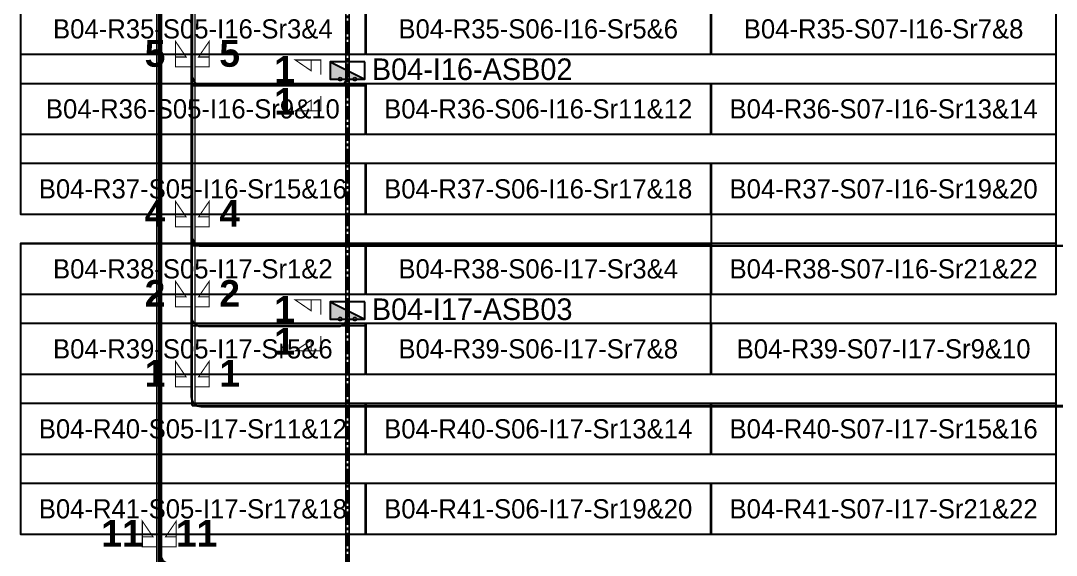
# Model space of a CAD drawing. Header units: metres. Extents: x 531277 to 531898, y 2673784 to 2674172.
# Drawn here: x 531445 to 531542.1, y 2673864.8 to 2673914.9 of the extents above; entities that cross this region are included whole.
import ezdxf
from ezdxf.enums import TextEntityAlignment as Align

# ---------------------------------------------------------------- set-up
doc = ezdxf.new("R2010")
doc.units = ezdxf.units.M
doc.header["$MEASUREMENT"] = 0
doc.linetypes.add('CENTER', pattern=[2, 1.25, -0.25, 0.25, -0.25])
for name, color, linetype in [('DC Trench BL-04', 40, 'Continuous'), ('E-Inverter Grouping', 2, 'Continuous'), ('Inverter Block-04', 7, 'Continuous'), ('LT Cable(AG) INV to LT Panel BL-04', 2, 'Continuous'), ('Messenger Wire-BL04 (Master Path)', 30, 'Continuous'), ('Messenger Wire-Bl04 (MW Path)', 191, 'Continuous'), ('MMS Table Block-04', 8, 'Continuous'), ('Plan Line - DC BL-04', 40, 'Continuous'), ('Section Marking BL-04', 2, 'Continuous')]:
    doc.layers.add(name, color=color, linetype=linetype)
doc.layers.add('PILE', color=1, linetype='Continuous', lineweight=15)
doc.styles.add('BoldTextStyle', font='arialbd.ttf')
doc.styles.get("Standard").update_dxf_attribs({"font": 'Adani Regular.ttf'})

# ---------------------------------------------------------------- blocks, each defined once
blk = doc.blocks.new('MMS Table (32.292 x 4.788)')
at = {"color": 0}
blk.add_lwpolyline([(0, -0.002), (0, 4.786), (32.292, 4.786), (32.292, -0.002)], close=True, dxfattribs=at)
at = {"color": 7}
blk.add_attdef('ID1', text='', height=1.8, dxfattribs=at).set_placement((16.146, 2.392), align=Align.MIDDLE_CENTER)
blk = doc.blocks.new('Inverter Block')
h = blk.add_hatch(color=0)
h.dxf.hatch_style = 1
h.paths.add_polyline_path([(-1.456, 2.269), (-1.456, 0.846), (1.456, 0.846)])
at = {"color": 0}
blk.add_lwpolyline([(1.456, 2.269), (-1.456, 2.269), (-1.456, 0.846), (1.456, 0.846)], close=True, dxfattribs=at)
blk.add_lwpolyline([(-1.456, 2.269), (1.456, 0.846)], dxfattribs=at)
at = {"layer": 'PILE'}
for centre in [(-0.613, 0.846), (0.613, 0.846)]:
    blk.add_circle(centre, 0.156, dxfattribs=at)
at = {"color": 7}
blk.add_attdef('ID', (-1.456, 3.006), '', height=1.8, dxfattribs=at)

msp = doc.modelspace()

# ---------------------------------------------------------------- linework, layer by layer
at = {"layer": 'DC Trench BL-04', "color": 40, "const_width": 0.15}
msp.add_lwpolyline([(531475.774, 2673961.883, -0.414214), (531476.674, 2673962.783), (531512.097, 2673962.783, 0.414214), (531512.997, 2673963.683), (531512.997, 2673976.575), (531512.697, 2673976.575), (531512.697, 2673963.983, -0.414214), (531511.797, 2673963.083), (531476.374, 2673963.083, 0.414214), (531475.474, 2673962.183), (531475.474, 2673784.289), (531475.774, 2673784.289)], format="xyb", close=True, dxfattribs=at)
at = {"layer": 'E-Inverter Grouping'}
for points in [[(531542.051, 2673889.291), (531509.759, 2673889.291), (531509.759, 2673896.791), (531444.975, 2673896.791), (531444.975, 2673924.075), (531477.267, 2673924.075), (531477.267, 2673916.575), (531542.051, 2673916.575)], [(531542.051, 2673866.791), (531444.975, 2673866.791), (531444.975, 2673894.075), (531509.659, 2673894.075), (531509.659, 2673886.575), (531542.051, 2673886.575)]]:
    msp.add_lwpolyline(points, close=True, dxfattribs=at)
at = {"layer": 'LT Cable(AG) INV to LT Panel BL-04'}
for points in [[(531473.056, 2673981.694), (531467.804, 2673981.694, -0.095765), (531467.469, 2673981.759), (531465.312, 2673982.625, 0.095765), (531464.977, 2673982.69), (531459.009, 2673982.69, 0.414214), (531458.109, 2673981.79), (531458.109, 2673962.519, -0.098961), (531458.04, 2673962.173), (531457.928, 2673961.905, 0.098961), (531457.859, 2673961.559), (531457.859, 2673804.665, 0.41421), (531458.759, 2673803.765), (531636.685, 2673803.763, 0.414217), (531637.585, 2673804.663), (531637.585, 2673805.19)], [(531473.056, 2673981.669), (531467.804, 2673981.669, -0.095765), (531467.469, 2673981.734), (531465.312, 2673982.6, 0.095765), (531464.977, 2673982.665), (531459.034, 2673982.665, 0.414214), (531458.134, 2673981.765), (531458.134, 2673962.514, -0.098961), (531458.065, 2673962.168), (531457.953, 2673961.9, 0.098961), (531457.884, 2673961.554), (531457.884, 2673804.69, 0.41421), (531458.784, 2673803.79), (531571.901, 2673803.788, 0.414217), (531572.801, 2673804.688), (531572.801, 2673805.19)], [(531471.115, 2673981.644), (531467.804, 2673981.644, -0.095765), (531467.469, 2673981.709), (531465.312, 2673982.575, 0.095765), (531464.977, 2673982.64), (531459.059, 2673982.64, 0.414214), (531458.159, 2673981.74), (531458.159, 2673962.509, -0.098961), (531458.09, 2673962.163), (531457.978, 2673961.895, 0.098961), (531457.909, 2673961.549), (531457.909, 2673804.715, 0.41421), (531458.809, 2673803.815), (531474.725, 2673803.814, 0.414217), (531475.625, 2673804.714), (531475.625, 2673805.19)], [(531471.115, 2673981.619), (531467.804, 2673981.619, -0.095765), (531467.469, 2673981.684), (531465.312, 2673982.55, 0.095765), (531464.977, 2673982.615), (531459.084, 2673982.615, 0.414214), (531458.184, 2673981.715), (531458.184, 2673962.504, -0.098961), (531458.115, 2673962.158), (531458.003, 2673961.89, 0.098961), (531457.934, 2673961.544), (531457.934, 2673827.241, 0.414166), (531458.834, 2673826.341), (531474.725, 2673826.338, 0.414261), (531475.625, 2673827.238), (531475.625, 2673827.69)], [(531471.115, 2673981.594), (531467.804, 2673981.594, -0.095765), (531467.469, 2673981.659), (531465.312, 2673982.525, 0.095765), (531464.977, 2673982.59), (531459.109, 2673982.59, 0.414214), (531458.209, 2673981.69), (531458.209, 2673962.499, -0.098961), (531458.14, 2673962.153), (531458.028, 2673961.885, 0.098961), (531457.959, 2673961.539), (531457.959, 2673834.765, 0.41421), (531458.859, 2673833.865), (531669.077, 2673833.863, 0.414217), (531669.977, 2673834.763), (531669.977, 2673835.19)], [(531471.115, 2673981.569), (531467.804, 2673981.569, -0.095765), (531467.469, 2673981.634), (531465.312, 2673982.5, 0.095765), (531464.977, 2673982.565), (531459.134, 2673982.565, 0.414214), (531458.234, 2673981.665), (531458.234, 2673962.494, -0.098961), (531458.165, 2673962.148), (531458.053, 2673961.88, 0.098961), (531457.984, 2673961.534), (531457.984, 2673834.79, 0.41421), (531458.884, 2673833.89), (531571.901, 2673833.889, 0.414217), (531572.801, 2673834.789), (531572.801, 2673835.19)], [(531469.041, 2673981.544), (531467.804, 2673981.544, -0.095765), (531467.469, 2673981.609), (531465.312, 2673982.475, 0.095765), (531464.977, 2673982.54), (531459.159, 2673982.54, 0.414214), (531458.259, 2673981.64), (531458.259, 2673962.489, -0.098961), (531458.19, 2673962.143), (531458.078, 2673961.875, 0.098961), (531458.009, 2673961.529), (531458.009, 2673849.817, 0.41421), (531458.909, 2673848.917), (531863.429, 2673848.913, 0.414217), (531864.329, 2673849.813), (531864.329, 2673850.19)], [(531469.041, 2673981.519), (531467.804, 2673981.519, -0.095765), (531467.469, 2673981.584), (531465.312, 2673982.45, 0.095765), (531464.977, 2673982.515), (531459.184, 2673982.515, 0.414214), (531458.284, 2673981.615), (531458.284, 2673962.484, -0.098961), (531458.215, 2673962.138), (531458.103, 2673961.87, 0.098961), (531458.034, 2673961.524), (531458.034, 2673849.842, 0.41421), (531458.934, 2673848.942), (531766.253, 2673848.939, 0.414217), (531767.153, 2673849.839), (531767.153, 2673850.19)], [(531469.041, 2673981.494), (531467.804, 2673981.494, -0.095765), (531467.469, 2673981.559), (531465.312, 2673982.425, 0.095765), (531464.977, 2673982.49), (531459.209, 2673982.49, 0.414214), (531458.309, 2673981.59), (531458.309, 2673962.479, -0.098961), (531458.24, 2673962.133), (531458.128, 2673961.865, 0.098961), (531458.059, 2673961.519), (531458.059, 2673857.366, 0.414166), (531458.959, 2673856.466), (531474.725, 2673856.463, 0.414261), (531475.625, 2673857.363), (531475.625, 2673857.69)], [(531469.041, 2673981.469), (531467.804, 2673981.469, -0.095765), (531467.469, 2673981.534), (531465.312, 2673982.4, 0.095765), (531464.977, 2673982.465), (531459.234, 2673982.465, 0.414214), (531458.334, 2673981.565), (531458.334, 2673962.474, -0.098961), (531458.265, 2673962.128), (531458.153, 2673961.86, 0.098961), (531458.084, 2673961.514), (531458.084, 2673864.89, 0.41421), (531458.984, 2673863.99), (531669.077, 2673863.988, 0.414217), (531669.977, 2673864.888), (531669.977, 2673865.19)]]:
    msp.add_lwpolyline(points, format="xyb", dxfattribs=at)
at = {"layer": 'LT Cable(AG) INV to LT Panel BL-04', "color": 5}
for points in [[(531468.024, 2673981.141), (531467.846, 2673981.141, -0.121265), (531467.428, 2673981.244), (531465.343, 2673982.337, 0.121268), (531464.925, 2673982.44), (531459.259, 2673982.44, 0.414214), (531458.359, 2673981.54), (531458.359, 2673962.469, -0.098961), (531458.29, 2673962.123), (531458.178, 2673961.855, 0.098961), (531458.109, 2673961.509), (531458.109, 2673864.915, 0.41421), (531459.009, 2673864.015), (531571.901, 2673864.014, 0.414217), (531572.801, 2673864.914), (531572.801, 2673865.19)], [(531468.024, 2673981.116), (531467.686, 2673981.116, 0.033984), (531467.564, 2673981.108), (531465.207, 2673980.786, -0.033984), (531465.085, 2673980.777), (531461.871, 2673980.777, 0.414214), (531460.971, 2673979.877), (531460.971, 2673962.317), (531460.971, 2673961.716), (531460.971, 2673879.679, 0.41421), (531461.871, 2673878.779), (531766.253, 2673878.775, 0.414217), (531767.153, 2673879.675), (531767.153, 2673880.19)], [(531468.024, 2673981.091), (531467.686, 2673981.091, 0.033984), (531467.564, 2673981.083), (531465.207, 2673980.761, -0.033984), (531465.085, 2673980.752), (531461.896, 2673980.752, 0.414214), (531460.996, 2673979.852), (531460.996, 2673962.317), (531460.996, 2673961.716), (531460.996, 2673887.203, 0.414168), (531461.896, 2673886.303), (531474.725, 2673886.301, 0.414259), (531475.625, 2673887.201), (531475.625, 2673887.69)], [(531470.015, 2673981.066), (531467.686, 2673981.066, 0.033984), (531467.564, 2673981.058), (531465.207, 2673980.736, -0.033984), (531465.085, 2673980.727), (531461.921, 2673980.727, 0.414214), (531461.021, 2673979.827), (531461.021, 2673962.317), (531461.021, 2673961.716), (531461.021, 2673894.728, 0.41421), (531461.921, 2673893.828), (531701.557, 2673893.825, 0.414217), (531702.457, 2673894.725), (531702.457, 2673895.19)], [(531470.015, 2673981.041), (531467.686, 2673981.041, 0.033984), (531467.564, 2673981.033), (531465.207, 2673980.711, -0.033984), (531465.085, 2673980.702), (531461.946, 2673980.702, 0.414214), (531461.046, 2673979.802), (531461.046, 2673962.317), (531461.046, 2673961.716), (531461.046, 2673894.753, 0.41421), (531461.946, 2673893.853), (531571.901, 2673893.852, 0.414217), (531572.801, 2673894.752), (531572.801, 2673895.19)], [(531470.015, 2673981.016), (531467.686, 2673981.016, 0.033984), (531467.564, 2673981.008), (531465.207, 2673980.686, -0.033984), (531465.085, 2673980.677), (531461.971, 2673980.677, 0.414214), (531461.071, 2673979.777), (531461.071, 2673962.317), (531461.071, 2673961.716), (531461.071, 2673909.778, 0.414163), (531461.971, 2673908.878), (531474.725, 2673908.876, 0.414264), (531475.625, 2673909.776), (531475.625, 2673910.19)]]:
    msp.add_lwpolyline(points, format="xyb", dxfattribs=at)
at = {"layer": 'Messenger Wire-BL04 (Master Path)'}
for points in [[(531457.971, 2673803.877), (531457.971, 2673961.716)], [(531461.071, 2673878.877), (531461.071, 2673961.716)], [(531461.071, 2673908.878), (531477.267, 2673908.875)], [(531461.071, 2673893.878), (531704.1, 2673893.875)], [(531461.071, 2673886.378), (531477.267, 2673886.375)], [(531461.071, 2673878.879), (531768.795, 2673878.875)]]:
    msp.add_lwpolyline(points, dxfattribs=at)
at = {"layer": 'Messenger Wire-Bl04 (MW Path)', "const_width": 0.1}
for points in [[(531457.721, 2673848.88), (531457.721, 2673961.716)], [(531458.221, 2673803.877), (531458.221, 2673961.716)], [(531461.321, 2673878.877), (531461.321, 2673961.716)], [(531461.071, 2673908.878), (531477.267, 2673908.875)], [(531461.071, 2673893.878), (531704.1, 2673893.875)], [(531461.071, 2673886.378), (531477.267, 2673886.375)], [(531461.071, 2673878.879), (531768.795, 2673878.875)]]:
    msp.add_lwpolyline(points, dxfattribs=at)
at = {"layer": 'Plan Line - DC BL-04', "color": 6, "linetype": 'CENTER'}
msp.add_lwpolyline([(531475.625, 2673962.933), (531475.625, 2673784.289)], dxfattribs=at)
at = {"layer": 'Section Marking BL-04', "color": 94, "lineweight": 35, "true_color": 0x00a500, "const_width": 0.1}
for points in [[(531460.871, 2673910.628), (531459.481, 2673910.628), (531459.481, 2673913.028), (531460.491, 2673911.548), (531459.481, 2673911.548)], [(531461.271, 2673910.628), (531462.661, 2673910.628), (531462.661, 2673913.028), (531461.651, 2673911.548), (531462.661, 2673911.548)], [(531473.125, 2673909.878), (531473.125, 2673911.268), (531470.725, 2673911.268), (531472.205, 2673910.258), (531472.205, 2673911.268)], [(531473.125, 2673907.878), (531473.125, 2673906.488), (531470.725, 2673906.488), (531472.205, 2673907.498), (531472.205, 2673906.488)], [(531460.871, 2673895.628), (531459.481, 2673895.628), (531459.481, 2673898.028), (531460.491, 2673896.548), (531459.481, 2673896.548)], [(531461.271, 2673895.628), (531462.661, 2673895.628), (531462.661, 2673898.028), (531461.651, 2673896.548), (531462.661, 2673896.548)], [(531460.871, 2673888.128), (531459.481, 2673888.128), (531459.481, 2673890.528), (531460.491, 2673889.048), (531459.481, 2673889.048)], [(531461.271, 2673888.128), (531462.661, 2673888.128), (531462.661, 2673890.528), (531461.651, 2673889.048), (531462.661, 2673889.048)], [(531473.125, 2673887.378), (531473.125, 2673888.768), (531470.725, 2673888.768), (531472.205, 2673887.758), (531472.205, 2673888.768)], [(531473.125, 2673885.378), (531473.125, 2673883.988), (531470.725, 2673883.988), (531472.205, 2673884.998), (531472.205, 2673883.988)], [(531460.871, 2673880.629), (531459.481, 2673880.629), (531459.481, 2673883.029), (531460.491, 2673881.549), (531459.481, 2673881.549)], [(531461.271, 2673880.629), (531462.661, 2673880.629), (531462.661, 2673883.029), (531461.651, 2673881.549), (531462.661, 2673881.549)], [(531457.771, 2673865.628), (531456.381, 2673865.628), (531456.381, 2673868.028), (531457.391, 2673866.548), (531456.381, 2673866.548)], [(531458.171, 2673865.628), (531459.561, 2673865.628), (531459.561, 2673868.028), (531458.551, 2673866.548), (531459.561, 2673866.548)]]:
    msp.add_lwpolyline(points, dxfattribs=at)

# ---------------------------------------------------------------- block references
at = {"layer": 'Inverter Block-04'}
ref = msp.add_blockref('Inverter Block', (531475.625, 2673908.525), dxfattribs=dict(at, xscale=1.124999999976148, yscale=1.124999999976148, zscale=1.124999999976148))
ref.add_attrib('ID', 'B04-I16-ASB02', (531477.908, 2673909.385), dxfattribs={"layer": '0', "color": 7, "height": 2.025})
ref = msp.add_blockref('Inverter Block', (531475.625, 2673886.025), dxfattribs=dict(at, xscale=1.124999999976148, yscale=1.124999999976148, zscale=1.124999999976148))
ref.add_attrib('ID', 'B04-I17-ASB03', (531477.908, 2673886.885), dxfattribs={"layer": '0', "color": 7, "height": 2.025})
at = {"layer": 'MMS Table Block-04'}
for p, values in [((531444.975, 2673911.791), {'ID1': 'B04-R35-S05-I16-Sr3&4'}), ((531477.367, 2673911.791), {'ID1': 'B04-R35-S06-I16-Sr5&6'}), ((531509.759, 2673911.791), {'ID1': 'B04-R35-S07-I16-Sr7&8'}), ((531444.975, 2673904.291), {'ID1': 'B04-R36-S05-I16-Sr9&10'}), ((531477.367, 2673904.291), {'ID1': 'B04-R36-S06-I16-Sr11&12'}), ((531509.759, 2673904.291), {'ID1': 'B04-R36-S07-I16-Sr13&14'}), ((531444.975, 2673896.791), {'ID1': 'B04-R37-S05-I16-Sr15&16'}), ((531477.367, 2673896.791), {'ID1': 'B04-R37-S06-I16-Sr17&18'}), ((531509.759, 2673896.791), {'ID1': 'B04-R37-S07-I16-Sr19&20'}), ((531444.975, 2673889.291), {'ID1': 'B04-R38-S05-I17-Sr1&2'}), ((531477.367, 2673889.291), {'ID1': 'B04-R38-S06-I17-Sr3&4'}), ((531509.759, 2673889.291), {'ID1': 'B04-R38-S07-I16-Sr21&22'}), ((531444.975, 2673881.791), {'ID1': 'B04-R39-S05-I17-Sr5&6'}), ((531477.367, 2673881.791), {'ID1': 'B04-R39-S06-I17-Sr7&8'}), ((531509.759, 2673881.791), {'ID1': 'B04-R39-S07-I17-Sr9&10'}), ((531444.975, 2673874.291), {'ID1': 'B04-R40-S05-I17-Sr11&12'}), ((531477.367, 2673874.291), {'ID1': 'B04-R40-S06-I17-Sr13&14'}), ((531509.759, 2673874.291), {'ID1': 'B04-R40-S07-I17-Sr15&16'}), ((531444.975, 2673866.791), {'ID1': 'B04-R41-S05-I17-Sr17&18'}), ((531477.367, 2673866.791), {'ID1': 'B04-R41-S06-I17-Sr19&20'}), ((531509.759, 2673866.791), {'ID1': 'B04-R41-S07-I17-Sr21&22'})]:
    msp.add_blockref('MMS Table (32.292 x 4.788)', p, dxfattribs=at).add_auto_attribs(values)

# ---------------------------------------------------------------- texts
at = {"layer": 'Section Marking BL-04', "color": 94, "true_color": 0x00a500, "style": 'BoldTextStyle'}
for s, p in [('5', (531457.571, 2673911.878)), ('5', (531464.571, 2673911.878)), ('1', (531469.725, 2673910.378)), ('1', (531469.725, 2673907.378)), ('4', (531457.571, 2673896.878)), ('4', (531464.571, 2673896.878)), ('2', (531457.571, 2673889.378)), ('2', (531464.571, 2673889.378)), ('1', (531469.725, 2673887.878)), ('1', (531469.725, 2673884.878)), ('1', (531457.571, 2673881.879)), ('1', (531464.571, 2673881.879)), ('11', (531454.471, 2673866.878)), ('11', (531461.471, 2673866.878))]:
    msp.add_text(s, height=2.5, dxfattribs=at).set_placement(p, align=Align.MIDDLE_CENTER)

doc.saveas('drawing.dxf')
